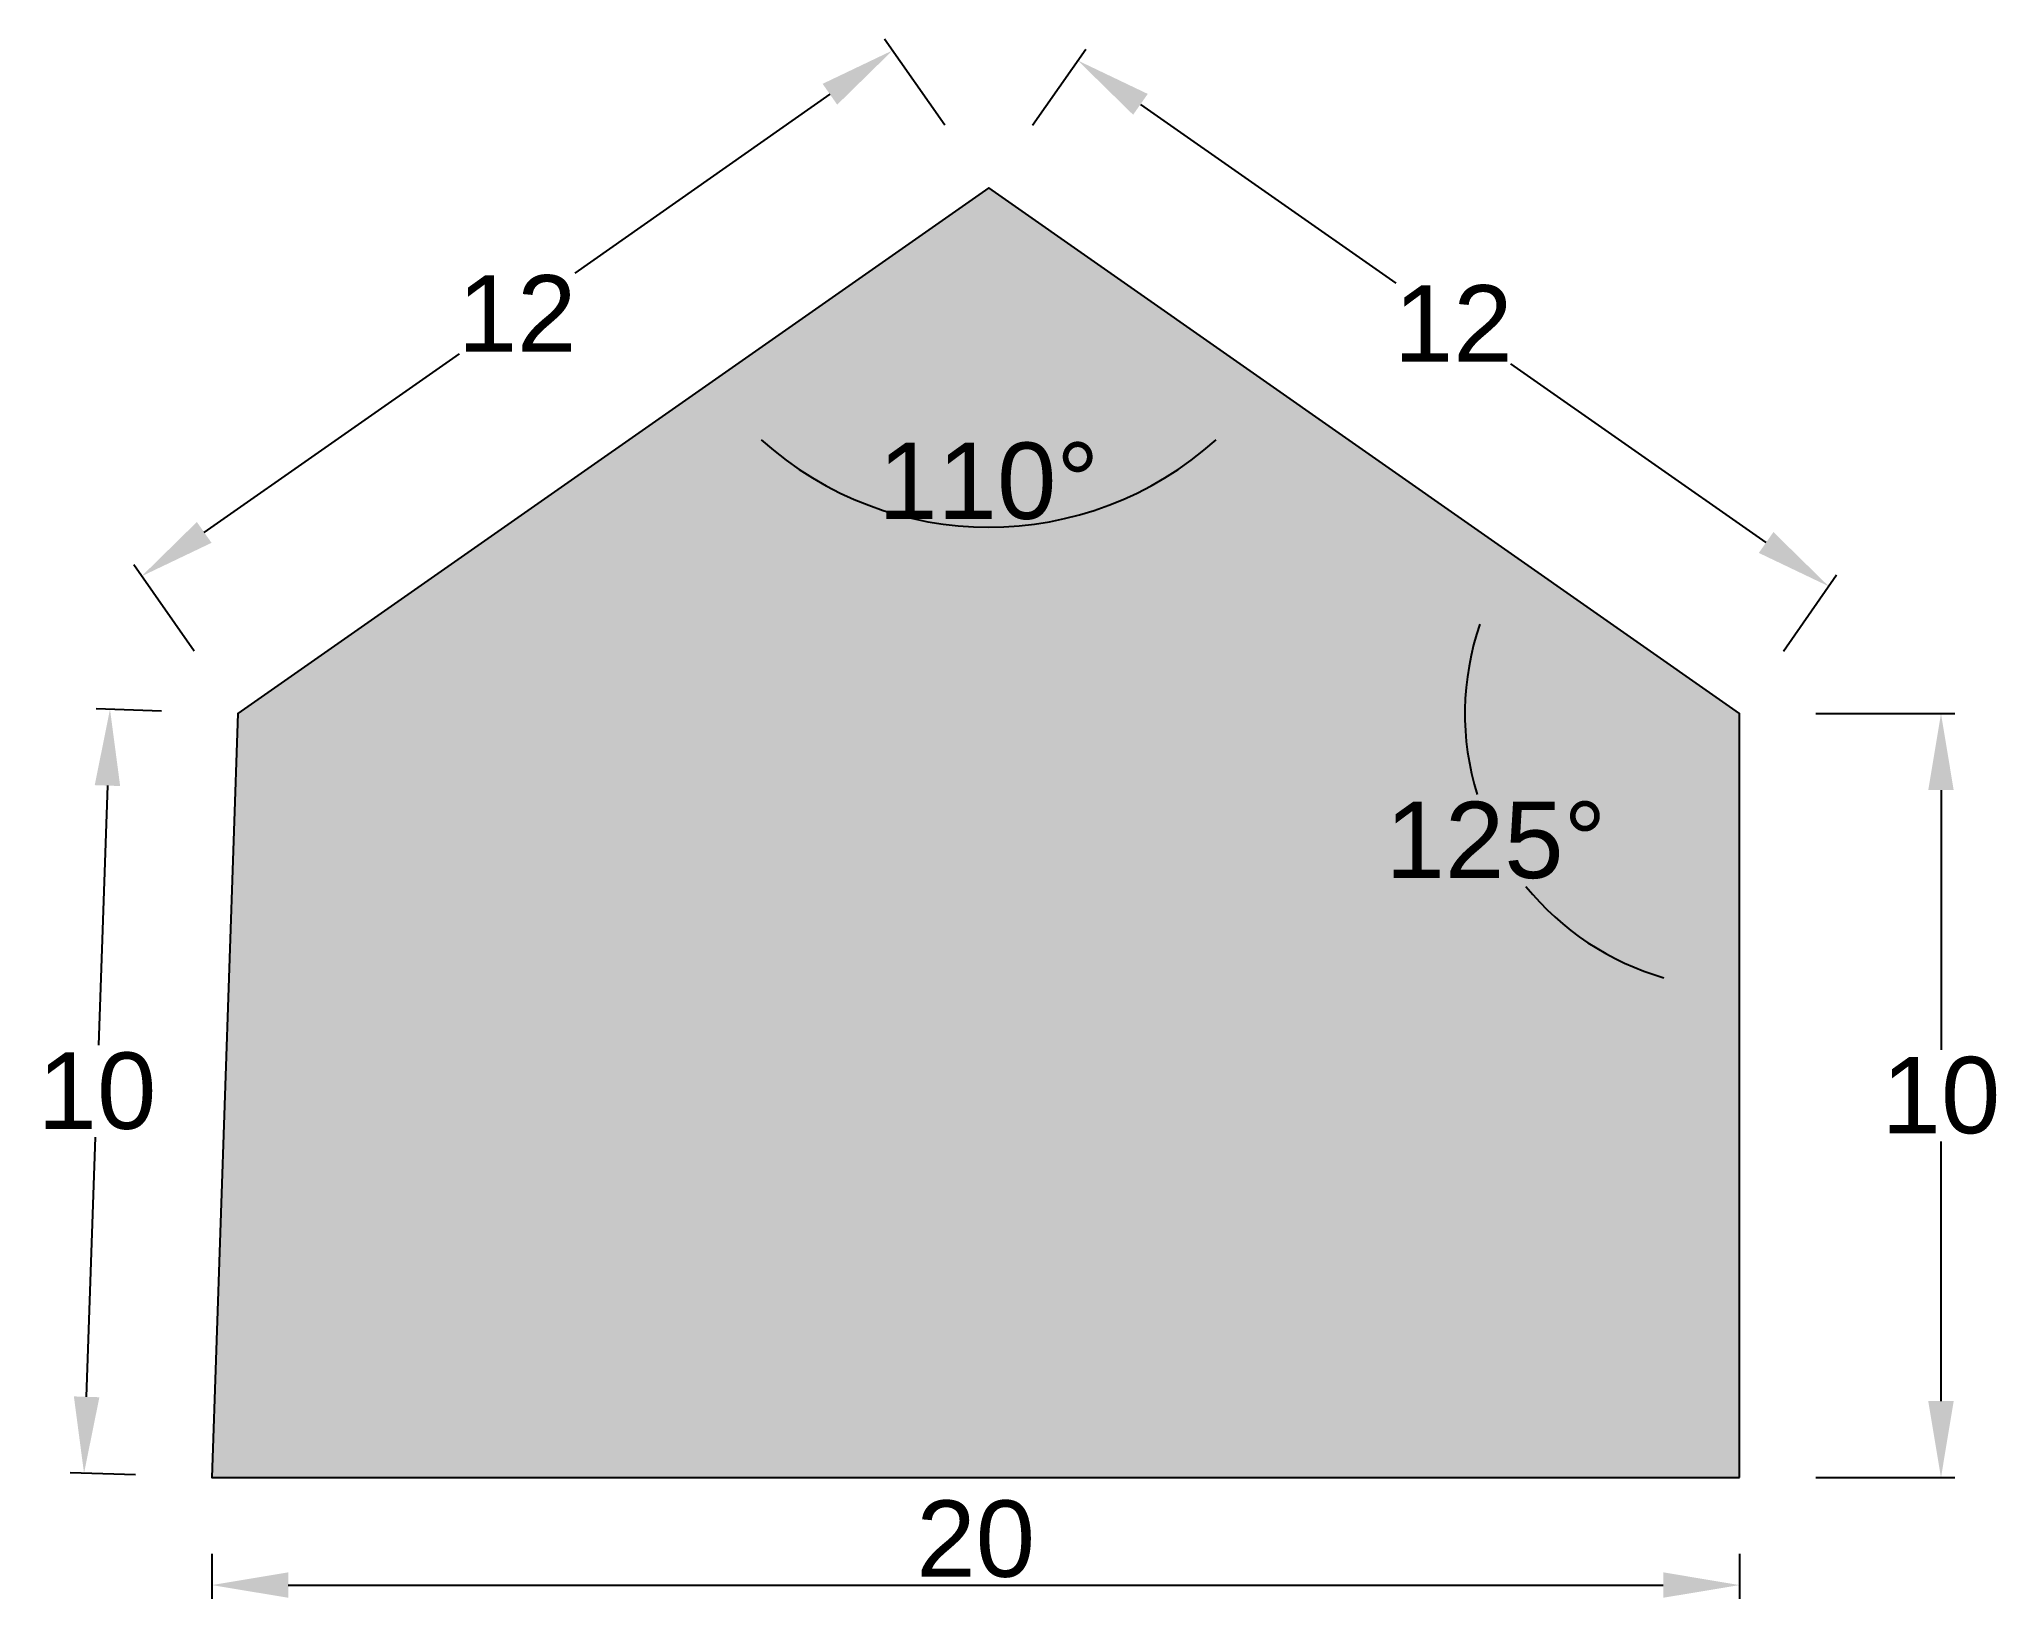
# Model space of a CAD drawing. Header units: millimetres. Extents: x 0.2 to 25.9, y 0.9 to 21.3.
import ezdxf

# ---------------------------------------------------------------- set-up
doc = ezdxf.new("R2010")
doc.units = ezdxf.units.MM
doc.header["$MEASUREMENT"] = 0
doc.styles.get("Standard").update_dxf_attribs({"font": 'arial.ttf'})
doc.dimstyles.new('k', dxfattribs={"dimtxt": 1, "dimasz": 1, "dimexe": 0.18, "dimexo": 1, "dimgap": 0.09, "dimtad": 0, "dimtih": 1, "dimtoh": 1, "dimdec": 1, "dimzin": 0, "dimdsep": 46, "dimtxsty": 'Standard', "dimcen": 0.09, "dimclrd": 5, "dimclre": 5, "dimclrt": 5, "dimadec": 0, "dimazin": 0, "dimtfac": 1, "dimtdec": 1, "dimtofl": 0, "dimtmove": 0, "dimatfit": 3, "dimfxl": 1, "dimtolj": 1, "dimtzin": 0, "dimarcsym": 0})
doc.dimstyles.get("Standard").update_dxf_attribs({"dimtxt": 1, "dimasz": 1, "dimexe": 0.18, "dimexo": 1, "dimgap": 0.09, "dimtad": 1, "dimtoh": 1, "dimdec": 1, "dimzin": 0, "dimdsep": 46, "dimtxsty": 'Standard', "dimcen": 0.09, "dimclrd": 5, "dimclre": 5, "dimclrt": 5, "dimadec": 0, "dimazin": 0, "dimtfac": 1, "dimtdec": 1, "dimtofl": 0, "dimtmove": 0, "dimatfit": 3, "dimfxl": 1, "dimtolj": 1, "dimtzin": 0, "dimarcsym": 0})

# ---------------------------------------------------------------- blocks, each defined once
blk = doc.blocks.new('*D1')
at = {"color": 5, "lineweight": -2, "transparency": 16777216}
for p, q in [((2.49, 1.468), (2.49, 0.88)), ((22.49, 1.468), (22.49, 0.88)), ((3.49, 1.06), (21.49, 1.06))]:
    blk.add_line(p, q, dxfattribs=at)
at = {"color": 5, "transparency": 16777216}
for points in [[(3.49, 1.227), (3.49, 0.894), (2.49, 1.06)], [(21.49, 1.227), (21.49, 0.894), (22.49, 1.06)]]:
    blk.add_solid(points, dxfattribs=at)
at = {"layer": 'Defpoints', "color": 0, "transparency": 16777216}
for p in [(2.49, 2.468), (22.49, 2.468), (22.49, 1.06)]:
    blk.add_point(p, dxfattribs=at)
at = {"color": 5, "transparency": 16777216, "insert": (12.49, 1.661), "char_height": 1, "attachment_point": 5}
blk.add_mtext('\\A1;20', dxfattribs=at)
blk = doc.blocks.new('*D2')
at = {"color": 5, "lineweight": -2, "transparency": 16777216}
for p, q in [((1.831, 12.502), (0.977, 12.531)), ((1.123, 11.526), (1.008, 8.126)), ((0.851, 3.525), (0.967, 6.925)), ((1.49, 2.502), (0.637, 2.531))]:
    blk.add_line(p, q, dxfattribs=at)
at = {"color": 5, "transparency": 16777216}
for points in [[(0.957, 11.532), (1.29, 11.52), (1.157, 12.525)], [(0.684, 3.53), (1.018, 3.519), (0.817, 2.525)]]:
    blk.add_solid(points, dxfattribs=at)
at = {"layer": 'Defpoints', "color": 0, "transparency": 16777216}
for p in [(2.83, 12.468), (0.817, 2.525), (2.49, 2.468)]:
    blk.add_point(p, dxfattribs=at)
at = {"color": 5, "transparency": 16777216, "insert": (0.987, 7.525), "char_height": 1, "attachment_point": 5}
blk.add_mtext('\\A1;10', dxfattribs=at)
blk = doc.blocks.new('*D3')
at = {"color": 5, "lineweight": -2, "transparency": 16777216}
for p, q in [((12.086, 20.17), (11.297, 21.297)), ((10.582, 20.576), (7.24, 18.236)), ((2.39, 14.84), (5.732, 17.18)), ((2.257, 13.288), (1.468, 14.414))]:
    blk.add_line(p, q, dxfattribs=at)
at = {"color": 5, "transparency": 16777216}
for points in [[(10.486, 20.713), (10.677, 20.44), (11.401, 21.15)], [(2.294, 14.977), (2.486, 14.704), (1.571, 14.267)]]:
    blk.add_solid(points, dxfattribs=at)
at = {"layer": 'Defpoints', "color": 0, "transparency": 16777216}
for p in [(12.66, 19.351), (1.571, 14.267), (2.83, 12.468)]:
    blk.add_point(p, dxfattribs=at)
at = {"color": 5, "transparency": 16777216, "insert": (6.486, 17.708), "char_height": 1, "attachment_point": 5}
blk.add_mtext('\\A1;12', dxfattribs=at)
blk = doc.blocks.new('*D4')
at = {"color": 5, "lineweight": -2, "transparency": 16777216}
for p, q in [((13.234, 20.17), (13.93, 21.165)), ((14.646, 20.444), (17.988, 18.105)), ((22.838, 14.709), (19.496, 17.049)), ((23.063, 13.288), (23.76, 14.283))]:
    blk.add_line(p, q, dxfattribs=at)
at = {"color": 5, "transparency": 16777216}
for points in [[(14.742, 20.581), (14.551, 20.308), (13.827, 21.018)], [(22.933, 14.845), (22.742, 14.572), (23.657, 14.135)]]:
    blk.add_solid(points, dxfattribs=at)
at = {"layer": 'Defpoints', "color": 0, "transparency": 16777216}
for p in [(13.827, 21.018), (12.66, 19.351), (22.49, 12.468)]:
    blk.add_point(p, dxfattribs=at)
at = {"color": 5, "transparency": 16777216, "insert": (18.742, 17.577), "char_height": 1, "attachment_point": 5}
blk.add_mtext('\\A1;12', dxfattribs=at)
blk = doc.blocks.new('*D5')
at = {"color": 5, "lineweight": -2, "transparency": 16777216}
for p, q in [((23.49, 12.468), (25.307, 12.468)), ((25.127, 11.468), (25.127, 8.069)), ((25.127, 3.468), (25.127, 6.868)), ((23.49, 2.468), (25.307, 2.468))]:
    blk.add_line(p, q, dxfattribs=at)
at = {"color": 5, "transparency": 16777216}
for points in [[(24.96, 11.468), (25.293, 11.468), (25.127, 12.468)], [(24.96, 3.468), (25.293, 3.468), (25.127, 2.468)]]:
    blk.add_solid(points, dxfattribs=at)
at = {"layer": 'Defpoints', "color": 0, "transparency": 16777216}
for p in [(22.49, 12.468), (25.127, 12.468), (22.49, 2.468)]:
    blk.add_point(p, dxfattribs=at)
at = {"color": 5, "transparency": 16777216, "insert": (25.127, 7.468), "char_height": 1, "attachment_point": 5}
blk.add_mtext('\\A1;10', dxfattribs=at)
blk = doc.blocks.new('*D6')
at = {"color": 5, "lineweight": -2, "transparency": 16777216}
blk.add_arc((12.66, 19.351), 4.442, 227.9256, 312.0744, dxfattribs=at)
at = {"color": 5, "transparency": 16777216}
for points in [[(9.558, 15.944), (9.808, 16.164), (9.021, 16.803)], [(15.512, 16.164), (15.762, 15.944), (16.299, 16.803)]]:
    blk.add_solid(points, dxfattribs=at)
at = {"layer": 'Defpoints', "color": 0, "transparency": 16777216}
for p in [(12.66, 19.351), (12.66, 19.351), (11.263, 15.135), (2.83, 12.468), (22.49, 12.468)]:
    blk.add_point(p, dxfattribs=at)
at = {"color": 5, "transparency": 16777216, "insert": (12.66, 15.51), "char_height": 1, "attachment_point": 5}
blk.add_mtext('\\A1;110°', dxfattribs=at)
blk = doc.blocks.new('*D7')
at = {"color": 5, "lineweight": -2, "transparency": 16777216}
for start, end in [(160.9838, 197.1425), (218.9578, 254.0162)]:
    blk.add_arc((22.49, 12.468), 3.596, start, end, dxfattribs=at)
at = {"color": 5, "transparency": 16777216}
for points in [[(18.941, 13.716), (19.238, 13.564), (19.544, 14.531)], [(21.523, 9.176), (21.476, 8.846), (22.49, 8.872)]]:
    blk.add_solid(points, dxfattribs=at)
at = {"layer": 'Defpoints', "color": 0, "transparency": 16777216}
for p in [(12.66, 19.351), (22.49, 12.468), (22.49, 12.468), (18.918, 12.051), (22.49, 2.468)]:
    blk.add_point(p, dxfattribs=at)
at = {"color": 5, "transparency": 16777216, "insert": (19.3, 10.808), "char_height": 1, "attachment_point": 5}
blk.add_mtext('\\A1;125°', dxfattribs=at)

msp = doc.modelspace()

# ---------------------------------------------------------------- hatches: boundary and pattern name
h = msp.add_hatch(color=256)
h.set_gradient(color1=(46, 137, 217), tint=1, name='CYLINDER')
h.paths.add_polyline_path([(22.49, 12.468), (12.66, 19.351), (2.83, 12.468), (2.49, 2.468), (22.49, 2.468)], flags=17)
h.paths.add_polyline_path([(12.66, 19.351), (2.83, 12.468), (2.49, 2.468), (22.49, 2.468), (22.49, 12.468)], flags=17)
h = msp.add_hatch(color=256)
h.set_gradient(color1=(39, 118, 187), tint=0.7, name='CYLINDER')
h.paths.add_polyline_path([(22.49, 2.468), (22.49, 12.468), (12.66, 19.351), (2.83, 12.468), (2.49, 2.468)])

# ---------------------------------------------------------------- linework, layer by layer
msp.add_lwpolyline([(22.49, 2.468), (22.49, 12.468), (12.66, 19.351), (2.83, 12.468), (2.49, 2.468)], close=True)

# ---------------------------------------------------------------- dimensions: what is measured, and where the dimension line sits
for p1, p2, distance, picture, middle in [((12.66, 19.351), (2.83, 12.468), -2.196, '*D3', (6.486, 17.708)), ((22.49, 12.468), (12.66, 19.351), -2.035, '*D4', (18.742, 17.577)), ((2.83, 12.468), (2.49, 2.468), -1.674, '*D2', (0.987, 7.525))]:
    dim = msp.add_aligned_dim(p1=p1, p2=p2, distance=distance, dimstyle='k', override={"dimdec": 0})
    dim.commit()
    dim.dimension.update_dxf_attribs({"geometry": picture, "text_midpoint": middle})
for base, line1, line2, dimstyle, picture, middle in [((11.263, 15.135), ((22.49, 12.468), (12.66, 19.351)), ((12.66, 19.351), (2.83, 12.468)), 'Standard', '*D6', (12.66, 15.51)), ((18.918, 12.051), ((22.49, 2.468), (22.49, 12.468)), ((22.49, 12.468), (12.66, 19.351)), 'k', '*D7', (19.3, 10.808))]:
    dim = msp.add_angular_dim_2l(base=base, line1=line1, line2=line2, dimstyle=dimstyle)
    dim.commit()
    dim.dimension.update_dxf_attribs({"geometry": picture, "text_midpoint": middle})
dim = msp.add_linear_dim(base=(25.127, 12.468), p1=(22.49, 2.468), p2=(22.49, 12.468), angle=90, dimstyle='k', override={"dimdec": 0})
dim.commit()
dim.dimension.update_dxf_attribs({"geometry": '*D5', "text_midpoint": (25.127, 7.468)})
dim = msp.add_linear_dim(base=(22.49, 1.06), p1=(2.49, 2.468), p2=(22.49, 2.468), dimstyle='Standard', override={"dimdec": 0})
dim.commit()
dim.dimension.update_dxf_attribs({"geometry": '*D1', "text_midpoint": (12.49, 1.661)})

doc.saveas('drawing.dxf')
